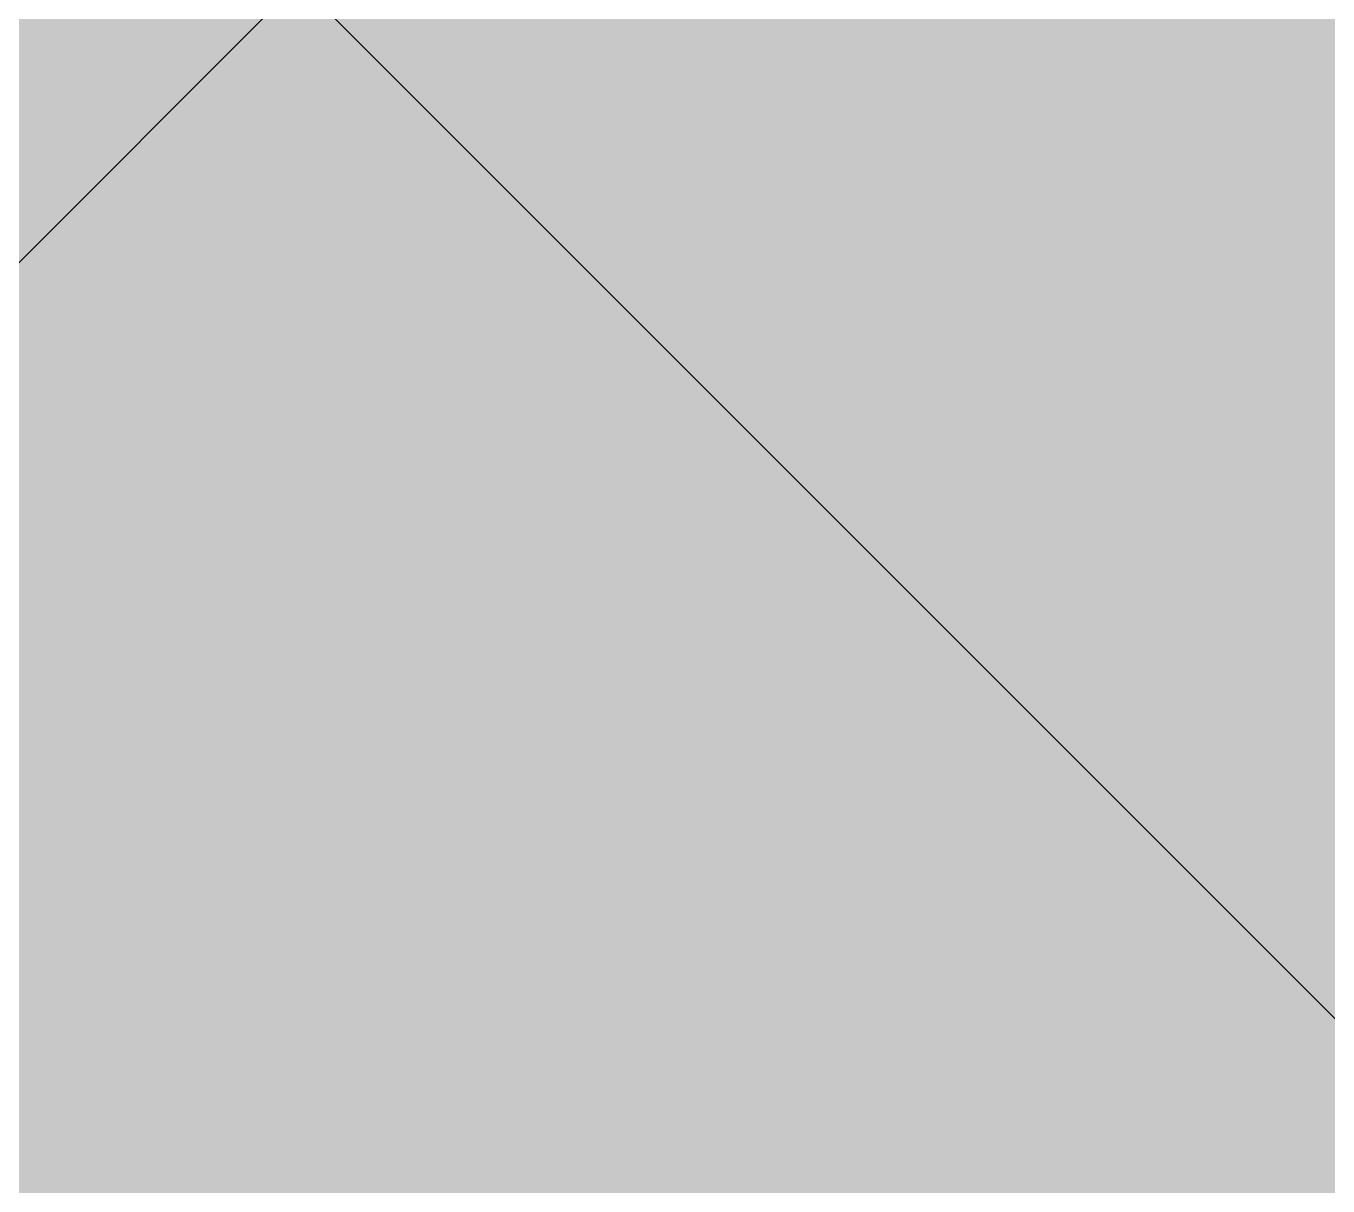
# Model space of a CAD drawing. Header units: metres. Extents: x 68582 to 69192, y 19191 to 19633.
# Drawn here: x 68890.413 to 68892.162, y 19412.981 to 19414.539 of the extents above; entities that cross this region are included whole.
import ezdxf

# ---------------------------------------------------------------- set-up
doc = ezdxf.new("R2010")
doc.units = ezdxf.units.M
doc.layers.get('0').update_dxf_attribs({"lineweight": 15})
doc.layers.add('Default', color=7, linetype='Continuous')
doc.layers.add('Kasvillisuus', color=7, linetype='Continuous', lineweight=5)

msp = doc.modelspace()

# ---------------------------------------------------------------- hatches: boundary and pattern name
at = {"true_color": 0xd1f0d1, "transparency": 33554687}
msp.add_hatch(color=254, dxfattribs=at).paths.add_polyline_path([(68588.1224, 19191.4432), (69192.2959, 19191.4432), (69192.2959, 19628.2315), (68588.1224, 19628.2315)], flags=0)
at = {"lineweight": 35, "true_color": 0x0988ff, "transparency": 33554687}
h = msp.add_hatch(dxfattribs=at)
h.set_pattern_fill('CMU HF', color=150, scale=50, style=0, pattern_type=2)
h.set_pattern_definition([(45, (0, 0), (-2.15526147, 2.15526147), []), (135, (0, 0), (2.15526147, 2.15526147), [])])
h.paths.add_polyline_path([(68885.9835, 19447.9181), (68886.1001, 19448.0022), (68886.2187, 19448.0842), (68886.3391, 19448.164), (68886.4613, 19448.2417), (68886.5851, 19448.3172), (68886.7102, 19448.3904), (68886.8367, 19448.4612), (68886.9644, 19448.5297), (68887.093, 19448.5957), (68887.2226, 19448.6593), (68887.3529, 19448.7203), (68887.4839, 19448.7787), (68887.6153, 19448.8344), (68887.7471, 19448.8875), (68887.879, 19448.9378), (68888.0111, 19448.9853), (68888.1328, 19449.0265), (68888.2544, 19449.0654), (68888.3759, 19449.1019), (68888.4975, 19449.136), (68888.6189, 19449.1678), (68888.7403, 19449.1972), (68888.8616, 19449.2244), (68888.9829, 19449.2492), (68889.1042, 19449.2718), (68889.2253, 19449.2922), (68889.3465, 19449.3103), (68889.4675, 19449.3262), (68889.5885, 19449.34), (68889.7095, 19449.3516), (68889.9513, 19449.3684), (68890.1928, 19449.3768), (68890.4342, 19449.3769), (68890.6754, 19449.3691), (68890.9163, 19449.3533), (68891.1571, 19449.3298), (68891.3977, 19449.2987), (68891.6381, 19449.2602), (68891.8784, 19449.2144), (68892.1184, 19449.1616), (68892.3583, 19449.1019), (68892.598, 19449.0355), (68892.8376, 19448.9624), (68893.077, 19448.8829), (68893.3162, 19448.7972), (68893.5553, 19448.7054), (68893.7943, 19448.6077), (68894.0331, 19448.5042), (68894.2717, 19448.3951), (68894.5102, 19448.2806), (68894.7486, 19448.1608), (68895.2249, 19447.9061), (68895.7008, 19447.6323), (68896.1762, 19447.3407), (68896.6512, 19447.0327), (68897.1257, 19446.7095), (68897.5999, 19446.3725), (68898.5473, 19445.6623), (68899.4934, 19444.9125), (68907.2111, 19438.4273), (68909.0521, 19436.8067), (68909.9177, 19435.9937), (68910.7383, 19435.175), (68911.1296, 19434.7626), (68911.5072, 19434.3477), (68911.8703, 19433.9299), (68912.2181, 19433.5088), (68912.5498, 19433.0841), (68912.8645, 19432.6555), (68913.1615, 19432.2225), (68913.3031, 19432.0042), (68913.4399, 19431.7847), (68913.5719, 19431.564), (68913.699, 19431.3419), (68913.8211, 19431.1185), (68913.938, 19430.8936), (68914.0496, 19430.6674), (68914.1559, 19430.4396), (68914.2568, 19430.2102), (68914.3521, 19429.9793), (68914.4418, 19429.7468), (68914.5258, 19429.5125), (68914.6039, 19429.2766), (68914.676, 19429.0388), (68914.7421, 19428.7993), (68914.8021, 19428.5579), (68914.8558, 19428.3145), (68914.9031, 19428.0692), (68914.9537, 19427.7569), (68914.9944, 19427.4415), (68915.0256, 19427.123), (68915.0474, 19426.8015), (68915.0604, 19426.4771), (68915.0648, 19426.1498), (68915.0611, 19425.8198), (68915.0494, 19425.4871), (68915.0302, 19425.1517), (68915.0039, 19424.8137), (68914.9707, 19424.4733), (68914.931, 19424.1304), (68914.8335, 19423.4375), (68914.7142, 19422.7357), (68914.5758, 19422.0255), (68914.421, 19421.3074), (68912.8358, 19414.9859), (68912.4177, 19413.1034), (68912.2366, 19412.1672), (68912.0791, 19411.2377), (68911.9493, 19410.3175), (68911.8509, 19409.4093), (68911.8148, 19408.9604), (68911.7879, 19408.5156), (68911.7709, 19408.075), (68911.7642, 19407.639), (68911.7682, 19407.208), (68911.7835, 19406.7822), (68911.8105, 19406.3619), (68911.8498, 19405.9476), (68911.9018, 19405.5396), (68911.9327, 19405.338), (68911.9669, 19405.138), (68912.0046, 19404.9398), (68912.0458, 19404.7434), (68912.0905, 19404.5487), (68912.1388, 19404.3559), (68912.1907, 19404.165), (68912.2464, 19403.976), (68912.3059, 19403.789), (68912.3692, 19403.6039), (68912.4364, 19403.4209), (68912.5076, 19403.24), (68912.5828, 19403.0612), (68912.6621, 19402.8846), (68912.7277, 19402.7465), (68912.7959, 19402.6097), (68912.8666, 19402.4741), (68912.9396, 19402.3398), (68913.0929, 19402.0745), (68913.2552, 19401.8134), (68913.4261, 19401.556), (68913.6052, 19401.3018), (68913.792, 19401.0505), (68913.9862, 19400.8014), (68914.1872, 19400.5543), (68914.3947, 19400.3086), (68914.8273, 19399.8197), (68917.7314, 19396.7652), (68918.2342, 19396.2021), (68918.7332, 19395.6138), (68919.2247, 19394.9968), (68919.4666, 19394.6764), (68919.7053, 19394.3475), (68919.975, 19393.9588), (68920.2394, 19393.5595), (68920.4979, 19393.1504), (68920.7501, 19392.7328), (68920.9954, 19392.3078), (68921.2331, 19391.8765), (68921.4629, 19391.4399), (68921.6841, 19390.9992), (68921.8962, 19390.5556), (68922.0987, 19390.11), (68922.291, 19389.6637), (68922.4726, 19389.2177), (68922.6429, 19388.7731), (68922.8013, 19388.3311), (68922.9474, 19387.8927), (68923.0806, 19387.4591), (68923.2004, 19387.0314), (68923.3061, 19386.6107), (68923.3974, 19386.1981), (68923.4735, 19385.7946), (68923.5058, 19385.5967), (68923.5341, 19385.4015), (68923.5583, 19385.2092), (68923.5784, 19385.0198), (68923.5944, 19384.8336), (68923.6061, 19384.6507), (68923.6135, 19384.4711), (68923.6165, 19384.2952), (68923.615, 19384.1229), (68923.6091, 19383.9544), (68923.5985, 19383.7899), (68923.5834, 19383.6295), (68923.5634, 19383.4733), (68923.5517, 19383.3969), (68923.5387, 19383.3216), (68923.5246, 19383.2474), (68923.5092, 19383.1743), (68923.4926, 19383.1024), (68923.4747, 19383.0317), (68923.4556, 19382.9622), (68923.4352, 19382.8939), (68923.4136, 19382.8269), (68923.3907, 19382.7611), (68923.3665, 19382.6965), (68923.341, 19382.6333), (68923.3143, 19382.5713), (68923.2862, 19382.5107), (68923.2568, 19382.4514), (68923.2261, 19382.3935), (68923.194, 19382.3369), (68923.1606, 19382.2817), (68923.1258, 19382.228), (68923.0897, 19382.1756), (68923.0523, 19382.1247), (68923.0134, 19382.0753), (68922.9913, 19382.0486), (68922.9688, 19382.0223), (68922.9459, 19381.9965), (68922.9226, 19381.9712), (68922.8988, 19381.9462), (68922.8747, 19381.9217), (68922.8251, 19381.8741), (68922.7739, 19381.8282), (68922.7211, 19381.7839), (68922.6667, 19381.7414), (68922.6107, 19381.7006), (68922.5531, 19381.6614), (68922.494, 19381.6239), (68922.4334, 19381.588), (68922.3712, 19381.5537), (68922.3075, 19381.521), (68922.2423, 19381.4898), (68922.1757, 19381.4602), (68922.1076, 19381.4321), (68922.0381, 19381.4056), (68921.9671, 19381.3805), (68921.8947, 19381.3569), (68921.821, 19381.3348), (68921.7458, 19381.3141), (68921.6693, 19381.2948), (68921.5915, 19381.277), (68921.5123, 19381.2605), (68921.4318, 19381.2454), (68921.3499, 19381.2316), (68921.2669, 19381.2192), (68921.1825, 19381.2081), (68921.01, 19381.1897), (68920.8327, 19381.1764), (68920.6505, 19381.1679), (68920.4638, 19381.1641), (68920.2725, 19381.165), (68920.0769, 19381.1703), (68919.877, 19381.1798), (68919.6729, 19381.1935), (68919.2529, 19381.2328), (68918.8179, 19381.2869), (68918.3688, 19381.3547), (68917.9068, 19381.4349), (68917.4327, 19381.5264), (68916.4525, 19381.7387), (68910.0971, 19383.3366), (68909.0338, 19383.5693), (68907.7338, 19383.8144), (68906.465, 19384.0138), (68905.2269, 19384.1755), (68898.4222, 19384.811), (68897.3881, 19384.9372), (68896.3815, 19385.091), (68895.8884, 19385.1807), (68895.4019, 19385.2803), (68894.9222, 19385.3909), (68894.449, 19385.5135), (68893.9825, 19385.6491), (68893.5224, 19385.7986), (68893.0687, 19385.9632), (68892.8443, 19386.0515), (68892.6215, 19386.1438), (68892.4003, 19386.2405), (68892.1807, 19386.3415), (68891.9626, 19386.4471), (68891.7461, 19386.5573), (68891.549, 19386.6625), (68891.3532, 19386.7716), (68890.9654, 19387.0014), (68890.5825, 19387.2461), (68890.2042, 19387.5052), (68889.8304, 19387.778), (68889.461, 19388.0641), (68889.0957, 19388.3628), (68888.7343, 19388.6737), (68888.3767, 19388.996), (68888.0226, 19389.3294), (68887.6719, 19389.6731), (68887.3244, 19390.0267), (68886.6382, 19390.7611), (68885.9624, 19391.5281), (68885.2957, 19392.3232), (68884.6365, 19393.1418), (68878.3432, 19401.4943), (68877.1976, 19403.0827), (68876.6531, 19403.8797), (68876.1325, 19404.6807), (68875.6396, 19405.4872), (68875.4047, 19405.8931), (68875.1782, 19406.3009), (68874.9606, 19406.711), (68874.7522, 19407.1234), (68874.5536, 19407.5384), (68874.3652, 19407.9561), (68874.1876, 19408.3768), (68874.0212, 19408.8007), (68873.8665, 19409.228), (68873.7239, 19409.6588), (68873.5939, 19410.0934), (68873.477, 19410.532), (68873.3737, 19410.9747), (68873.2845, 19411.4218), (68873.2372, 19411.6961), (68873.1952, 19411.972), (68873.1583, 19412.2495), (68873.1265, 19412.5284), (68873.0775, 19413.0902), (68873.0473, 19413.6569), (68873.035, 19414.2277), (68873.0396, 19414.8021), (68873.0603, 19415.3794), (68873.0961, 19415.9589), (68873.1461, 19416.54), (68873.2095, 19417.1221), (68873.2852, 19417.7046), (68873.3725, 19418.2867), (68873.5778, 19419.4474), (68873.8181, 19420.5992), (68874.122, 19421.8774), (68874.4583, 19423.1388), (68874.8247, 19424.3846), (68875.2185, 19425.6159), (68875.6374, 19426.8337), (68876.0789, 19428.0391), (68877.0195, 19430.417), (68882.4434, 19442.8543), (68882.6624, 19443.3434), (68882.8891, 19443.8265), (68883.1253, 19444.3017), (68883.373, 19444.7672), (68883.5016, 19444.9957), (68883.6338, 19445.2211), (68883.7698, 19445.4432), (68883.9097, 19445.6616), (68884.0539, 19445.8762), (68884.2025, 19446.0868), (68884.3558, 19446.293), (68884.514, 19446.4948), (68884.6773, 19446.6918), (68884.846, 19446.8838), (68885.0203, 19447.0706), (68885.2004, 19447.2519), (68885.3865, 19447.4276), (68885.5789, 19447.5973), (68885.6776, 19447.6799), (68885.7778, 19447.7609), (68885.8798, 19447.8403)], flags=0)
at = {"layer": 'Default', "transparency": 33554687, "extrusion": (0, 0, -1)}
for points in [[(-68891.9762, 19414.0445), (-68891.3425, 19414.0467), (-68891.3407, 19414.0467), (-68891.3388, 19414.0468), (-68891.337, 19414.0469), (-68891.3352, 19414.047), (-68891.3334, 19414.0472), (-68891.3316, 19414.0474), (-68891.3298, 19414.0476), (-68891.328, 19414.0479), (-68891.3263, 19414.0482), (-68891.3245, 19414.0486), (-68891.3228, 19414.049), (-68891.321, 19414.0494), (-68891.3193, 19414.0498), (-68891.3176, 19414.0503), (-68891.3159, 19414.0509), (-68891.3142, 19414.0514), (-68891.3125, 19414.052), (-68891.3108, 19414.0526), (-68891.3091, 19414.0533), (-68891.3075, 19414.054), (-68891.3058, 19414.0547), (-68891.3042, 19414.0554), (-68891.3026, 19414.0562), (-68891.301, 19414.057), (-68891.2978, 19414.0587), (-68891.2947, 19414.0605), (-68891.2916, 19414.0624), (-68891.2885, 19414.0645), (-68891.2855, 19414.0666), (-68891.2826, 19414.0689), (-68891.2797, 19414.0712), (-68891.2768, 19414.0736), (-68891.2741, 19414.0762), (-68891.2713, 19414.0788), (-68891.2686, 19414.0815), (-68891.266, 19414.0842), (-68891.2634, 19414.0871), (-68891.2609, 19414.09), (-68891.2584, 19414.0931), (-68891.256, 19414.0961), (-68891.2537, 19414.0993), (-68891.2514, 19414.1025), (-68891.2492, 19414.1057), (-68891.247, 19414.1091), (-68891.2449, 19414.1124), (-68891.2429, 19414.1159), (-68891.2409, 19414.1193), (-68891.239, 19414.1229), (-68891.2371, 19414.1264), (-68891.2353, 19414.13), (-68891.2336, 19414.1336), (-68891.232, 19414.1373), (-68891.2304, 19414.141), (-68891.2289, 19414.1447), (-68891.2274, 19414.1484), (-68891.2261, 19414.1522), (-68891.2248, 19414.1559), (-68891.2235, 19414.1597), (-68891.2224, 19414.1635), (-68891.2213, 19414.1673), (-68891.2203, 19414.171), (-68891.2194, 19414.1748), (-68891.2185, 19414.1786), (-68891.2177, 19414.1824), (-68891.217, 19414.1862), (-68891.2164, 19414.1899), (-68891.2159, 19414.1936), (-68891.2154, 19414.1973), (-68891.215, 19414.201), (-68891.2147, 19414.2047), (-68891.2145, 19414.2083), (-68891.2144, 19414.2119), (-68891.2144, 19414.2155), (-68891.2144, 19414.219), (-68891.2145, 19414.2224), (-68891.2147, 19414.2259), (-68891.2151, 19414.2295), (-68891.2154, 19414.233), (-68891.2159, 19414.2366), (-68891.2165, 19414.2402), (-68891.2172, 19414.2438), (-68891.2179, 19414.2473), (-68891.2187, 19414.2509), (-68891.2196, 19414.2544), (-68891.2206, 19414.2579), (-68891.2217, 19414.2614), (-68891.2228, 19414.2649), (-68891.2241, 19414.2684), (-68891.2254, 19414.2718), (-68891.2267, 19414.2753), (-68891.2282, 19414.2787), (-68891.2297, 19414.282), (-68891.2313, 19414.2854), (-68891.233, 19414.2887), (-68891.2347, 19414.292), (-68891.2366, 19414.2953), (-68891.2384, 19414.2985), (-68891.2404, 19414.3017), (-68891.2424, 19414.3048), (-68891.2445, 19414.3079), (-68891.2466, 19414.311), (-68891.2488, 19414.314), (-68891.2511, 19414.317), (-68891.2534, 19414.3199), (-68891.2558, 19414.3228), (-68891.2583, 19414.3256), (-68891.2608, 19414.3284), (-68891.2634, 19414.3311), (-68891.266, 19414.3338), (-68891.2686, 19414.3364), (-68891.2714, 19414.3389), (-68891.2742, 19414.3414), (-68891.277, 19414.3438), (-68891.2799, 19414.3462), (-68891.2828, 19414.3485), (-68891.2858, 19414.3507), (-68891.2888, 19414.3529), (-68891.2919, 19414.355), (-68891.295, 19414.357), (-68891.2981, 19414.3589), (-68891.3013, 19414.3608), (-68891.3046, 19414.3626), (-68891.3079, 19414.3643), (-68891.3112, 19414.3659), (-68891.3145, 19414.3675), (-68891.3179, 19414.3689), (-68891.3214, 19414.3703), (-68891.3248, 19414.3716), (-68891.3283, 19414.3727), (-68891.3319, 19414.3738), (-68891.3354, 19414.3749), (-68891.339, 19414.3758), (-68891.3427, 19414.3766), (-68891.3463, 19414.3773), (-68891.35, 19414.3779), (-68891.3537, 19414.3784), (-68891.3574, 19414.3788), (-68891.3612, 19414.3791), (-68891.365, 19414.3793), (-68891.3688, 19414.3794), (-68891.9798, 19414.3811), (-68891.9836, 19414.381), (-68891.9874, 19414.3808), (-68891.9912, 19414.3806), (-68891.995, 19414.3802), (-68891.9987, 19414.3797), (-68892.0024, 19414.3791), (-68892.0061, 19414.3784), (-68892.0097, 19414.3776), (-68892.0133, 19414.3767), (-68892.0169, 19414.3757), (-68892.0204, 19414.3747), (-68892.0239, 19414.3735), (-68892.0274, 19414.3722), (-68892.0308, 19414.3709), (-68892.0342, 19414.3694), (-68892.0375, 19414.3679), (-68892.0408, 19414.3663), (-68892.0441, 19414.3646), (-68892.0473, 19414.3628), (-68892.0505, 19414.3609), (-68892.0536, 19414.359), (-68892.0567, 19414.357), (-68892.0597, 19414.3549), (-68892.0627, 19414.3527), (-68892.0656, 19414.3505), (-68892.0685, 19414.3482), (-68892.0713, 19414.3458), (-68892.0741, 19414.3434), (-68892.0769, 19414.3409), (-68892.0795, 19414.3383), (-68892.0822, 19414.3357), (-68892.0847, 19414.333), (-68892.0872, 19414.3303), (-68892.0897, 19414.3275), (-68892.0921, 19414.3247), (-68892.0944, 19414.3218), (-68892.0967, 19414.3188), (-68892.0989, 19414.3158), (-68892.1011, 19414.3128), (-68892.1031, 19414.3097), (-68892.1052, 19414.3066), (-68892.1071, 19414.3034), (-68892.109, 19414.3002), (-68892.1108, 19414.2969), (-68892.1126, 19414.2936), (-68892.1143, 19414.2903), (-68892.1159, 19414.2869), (-68892.1174, 19414.2836), (-68892.1189, 19414.2801), (-68892.1203, 19414.2767), (-68892.1216, 19414.2732), (-68892.1229, 19414.2697), (-68892.1241, 19414.2662), (-68892.1252, 19414.2627), (-68892.1262, 19414.2591), (-68892.1271, 19414.2555), (-68892.128, 19414.2519), (-68892.1288, 19414.2483), (-68892.1295, 19414.2447), (-68892.1301, 19414.241), (-68892.1307, 19414.2374), (-68892.1311, 19414.2337), (-68892.1315, 19414.2301), (-68892.1317, 19414.2264), (-68892.132, 19414.222), (-68892.1321, 19414.2176), (-68892.1321, 19414.2132), (-68892.1321, 19414.2088), (-68892.1319, 19414.2045), (-68892.1316, 19414.2001), (-68892.1312, 19414.1958), (-68892.1308, 19414.1915), (-68892.1302, 19414.1873), (-68892.1295, 19414.183), (-68892.1288, 19414.1788), (-68892.1279, 19414.1746), (-68892.127, 19414.1705), (-68892.1259, 19414.1663), (-68892.1248, 19414.1622), (-68892.1236, 19414.1582), (-68892.1223, 19414.1542), (-68892.1209, 19414.1502), (-68892.1194, 19414.1463), (-68892.1178, 19414.1424), (-68892.1161, 19414.1386), (-68892.1144, 19414.1348), (-68892.1125, 19414.1311), (-68892.1106, 19414.1274), (-68892.1086, 19414.1238), (-68892.1066, 19414.1202), (-68892.1044, 19414.1167), (-68892.1022, 19414.1132), (-68892.0998, 19414.1098), (-68892.0974, 19414.1065), (-68892.095, 19414.1033), (-68892.0924, 19414.1001), (-68892.0898, 19414.0969), (-68892.0871, 19414.0939), (-68892.0843, 19414.0909), (-68892.0815, 19414.088), (-68892.0786, 19414.0852), (-68892.0756, 19414.0824), (-68892.0725, 19414.0797), (-68892.0694, 19414.0772), (-68892.0662, 19414.0747), (-68892.063, 19414.0722), (-68892.0596, 19414.0699), (-68892.0563, 19414.0677), (-68892.0528, 19414.0655), (-68892.0493, 19414.0635), (-68892.0457, 19414.0615), (-68892.0421, 19414.0596), (-68892.0384, 19414.0579), (-68892.0346, 19414.0562), (-68892.0308, 19414.0546), (-68892.0269, 19414.0532), (-68892.023, 19414.0518), (-68892.019, 19414.0506), (-68892.0149, 19414.0494), (-68892.0108, 19414.0484), (-68892.0067, 19414.0475), (-68892.0025, 19414.0467), (-68891.9982, 19414.046), (-68891.9939, 19414.0455), (-68891.9896, 19414.045), (-68891.9852, 19414.0447), (-68891.9807, 19414.0445)], [(-68891.5213, 19413.0402), (-68890.9143, 19413.0402), (-68890.9104, 19413.0403), (-68890.9066, 19413.0405), (-68890.9028, 19413.0407), (-68890.899, 19413.0411), (-68890.8952, 19413.0416), (-68890.8914, 19413.0422), (-68890.8877, 19413.0428), (-68890.884, 19413.0436), (-68890.8804, 19413.0445), (-68890.8767, 19413.0455), (-68890.8731, 19413.0465), (-68890.8696, 19413.0477), (-68890.866, 19413.0489), (-68890.8625, 19413.0503), (-68890.8591, 19413.0517), (-68890.8557, 19413.0532), (-68890.8523, 19413.0548), (-68890.849, 19413.0565), (-68890.8457, 19413.0582), (-68890.8424, 19413.06), (-68890.8392, 19413.062), (-68890.8361, 19413.0639), (-68890.833, 19413.066), (-68890.8299, 19413.0681), (-68890.8269, 19413.0703), (-68890.8239, 19413.0726), (-68890.821, 19413.0749), (-68890.8182, 19413.0773), (-68890.8154, 19413.0797), (-68890.8126, 19413.0823), (-68890.8099, 19413.0848), (-68890.8073, 19413.0875), (-68890.8047, 19413.0902), (-68890.8022, 19413.0929), (-68890.7998, 19413.0957), (-68890.7974, 19413.0986), (-68890.7951, 19413.1015), (-68890.7928, 19413.1044), (-68890.7907, 19413.1074), (-68890.7885, 19413.1104), (-68890.7865, 19413.1135), (-68890.7845, 19413.1166), (-68890.7826, 19413.1198), (-68890.7808, 19413.123), (-68890.779, 19413.1262), (-68890.7773, 19413.1295), (-68890.7757, 19413.1328), (-68890.7742, 19413.1361), (-68890.7727, 19413.1394), (-68890.7714, 19413.1428), (-68890.7701, 19413.1462), (-68890.7689, 19413.1497), (-68890.7678, 19413.1531), (-68890.7667, 19413.1566), (-68890.7658, 19413.1601), (-68890.7649, 19413.1636), (-68890.7641, 19413.1671), (-68890.7635, 19413.1707), (-68890.7629, 19413.1742), (-68890.7624, 19413.1778), (-68890.762, 19413.1813), (-68890.7616, 19413.1849), (-68890.7614, 19413.1885), (-68890.7613, 19413.1921), (-68890.7613, 19413.1964), (-68890.7613, 19413.2008), (-68890.7614, 19413.2051), (-68890.7617, 19413.2095), (-68890.762, 19413.2138), (-68890.7624, 19413.2181), (-68890.7629, 19413.2224), (-68890.7635, 19413.2266), (-68890.7642, 19413.2309), (-68890.7649, 19413.2351), (-68890.7658, 19413.2393), (-68890.7667, 19413.2434), (-68890.7677, 19413.2476), (-68890.7688, 19413.2517), (-68890.77, 19413.2557), (-68890.7713, 19413.2598), (-68890.7727, 19413.2637), (-68890.7741, 19413.2677), (-68890.7756, 19413.2716), (-68890.7772, 19413.2755), (-68890.7789, 19413.2793), (-68890.7806, 19413.2831), (-68890.7825, 19413.2868), (-68890.7844, 19413.2905), (-68890.7864, 19413.2941), (-68890.7884, 19413.2977), (-68890.7906, 19413.3012), (-68890.7928, 19413.3046), (-68890.795, 19413.308), (-68890.7974, 19413.3113), (-68890.7998, 19413.3146), (-68890.8023, 19413.3178), (-68890.8049, 19413.3209), (-68890.8075, 19413.324), (-68890.8102, 19413.327), (-68890.813, 19413.3299), (-68890.8159, 19413.3327), (-68890.8188, 19413.3355), (-68890.8217, 19413.3382), (-68890.8248, 19413.3408), (-68890.8279, 19413.3433), (-68890.831, 19413.3458), (-68890.8343, 19413.3481), (-68890.8376, 19413.3504), (-68890.8409, 19413.3525), (-68890.8443, 19413.3546), (-68890.8478, 19413.3566), (-68890.8513, 19413.3585), (-68890.8549, 19413.3603), (-68890.8586, 19413.362), (-68890.8623, 19413.3635), (-68890.866, 19413.365), (-68890.8699, 19413.3664), (-68890.8737, 19413.3677), (-68890.8777, 19413.3688), (-68890.8816, 19413.3699), (-68890.8857, 19413.3708), (-68890.8898, 19413.3716), (-68890.8939, 19413.3723), (-68890.8981, 19413.3729), (-68890.9023, 19413.3734), (-68890.9066, 19413.3737), (-68890.9109, 19413.374), (-68890.9153, 19413.374), (-68891.5228, 19413.3752), (-68891.5267, 19413.3751), (-68891.5305, 19413.3749), (-68891.5344, 19413.3747), (-68891.5382, 19413.3743), (-68891.542, 19413.3738), (-68891.5457, 19413.3732), (-68891.5494, 19413.3725), (-68891.5531, 19413.3717), (-68891.5568, 19413.3708), (-68891.5604, 19413.3698), (-68891.5639, 19413.3687), (-68891.5675, 19413.3676), (-68891.571, 19413.3663), (-68891.5745, 19413.3649), (-68891.5779, 19413.3635), (-68891.5813, 19413.3619), (-68891.5846, 19413.3603), (-68891.5879, 19413.3586), (-68891.5912, 19413.3568), (-68891.5944, 19413.355), (-68891.5975, 19413.353), (-68891.6007, 19413.351), (-68891.6037, 19413.3489), (-68891.6068, 19413.3468), (-68891.6097, 19413.3446), (-68891.6127, 19413.3423), (-68891.6155, 19413.3399), (-68891.6183, 19413.3375), (-68891.6211, 19413.335), (-68891.6238, 19413.3324), (-68891.6265, 19413.3298), (-68891.6291, 19413.3272), (-68891.6316, 19413.3244), (-68891.6341, 19413.3217), (-68891.6365, 19413.3188), (-68891.6389, 19413.3159), (-68891.6412, 19413.313), (-68891.6434, 19413.31), (-68891.6456, 19413.307), (-68891.6477, 19413.304), (-68891.6497, 19413.3009), (-68891.6517, 19413.2977), (-68891.6536, 19413.2945), (-68891.6554, 19413.2913), (-68891.6572, 19413.2881), (-68891.6589, 19413.2848), (-68891.6605, 19413.2815), (-68891.6621, 19413.2781), (-68891.6636, 19413.2748), (-68891.665, 19413.2714), (-68891.6663, 19413.268), (-68891.6676, 19413.2645), (-68891.6687, 19413.2611), (-68891.6698, 19413.2576), (-68891.6709, 19413.2541), (-68891.6718, 19413.2506), (-68891.6727, 19413.2471), (-68891.6734, 19413.2435), (-68891.6741, 19413.24), (-68891.6747, 19413.2364), (-68891.6752, 19413.2329), (-68891.6757, 19413.2293), (-68891.676, 19413.2258), (-68891.6763, 19413.2222), (-68891.6765, 19413.2177), (-68891.6766, 19413.2131), (-68891.6767, 19413.2086), (-68891.6766, 19413.2042), (-68891.6764, 19413.1997), (-68891.6762, 19413.1953), (-68891.6758, 19413.1909), (-68891.6754, 19413.1865), (-68891.6748, 19413.1822), (-68891.6742, 19413.1779), (-68891.6734, 19413.1736), (-68891.6726, 19413.1694), (-68891.6717, 19413.1652), (-68891.6707, 19413.1611), (-68891.6696, 19413.1569), (-68891.6684, 19413.1529), (-68891.6671, 19413.1489), (-68891.6657, 19413.1449), (-68891.6643, 19413.141), (-68891.6627, 19413.1371), (-68891.6611, 19413.1333), (-68891.6594, 19413.1295), (-68891.6576, 19413.1258), (-68891.6557, 19413.1221), (-68891.6538, 19413.1185), (-68891.6517, 19413.1149), (-68891.6496, 19413.1115), (-68891.6474, 19413.108), (-68891.6451, 19413.1047), (-68891.6427, 19413.1014), (-68891.6403, 19413.0982), (-68891.6378, 19413.095), (-68891.6352, 19413.0919), (-68891.6325, 19413.0889), (-68891.6298, 19413.086), (-68891.6269, 19413.0831), (-68891.6241, 19413.0803), (-68891.6211, 19413.0776), (-68891.6181, 19413.075), (-68891.615, 19413.0725), (-68891.6118, 19413.07), (-68891.6085, 19413.0676), (-68891.6052, 19413.0653), (-68891.6018, 19413.0631), (-68891.5984, 19413.061), (-68891.5949, 19413.059), (-68891.5913, 19413.0571), (-68891.5877, 19413.0552), (-68891.584, 19413.0535), (-68891.5802, 19413.0519), (-68891.5764, 19413.0503), (-68891.5725, 19413.0489), (-68891.5685, 19413.0476), (-68891.5645, 19413.0464), (-68891.5604, 19413.0452), (-68891.5563, 19413.0442), (-68891.5521, 19413.0433), (-68891.5479, 19413.0425), (-68891.5436, 19413.0419), (-68891.5392, 19413.0413), (-68891.5348, 19413.0409), (-68891.5303, 19413.0405), (-68891.5258, 19413.0403)]]:
    msp.add_hatch(color=7, dxfattribs=at).paths.add_polyline_path(points, flags=0)
at = {"layer": 'Kasvillisuus', "true_color": 0xffffff, "transparency": 33554687}
msp.add_hatch(color=7, dxfattribs=at).paths.add_polyline_path([(68897.1563, 19412.408), (68897.154, 19412.3952), (68897.1514, 19412.3824), (68897.1486, 19412.3697), (68897.1455, 19412.3571), (68897.1422, 19412.3445), (68897.1387, 19412.3319), (68897.1349, 19412.3195), (68897.131, 19412.3071), (68897.1268, 19412.2948), (68897.1223, 19412.2825), (68897.1129, 19412.2582), (68897.1025, 19412.2343), (68897.0915, 19412.2107), (68897.0794, 19412.1872), (68897.0666, 19412.164), (68897.053, 19412.1413), (68897.0386, 19412.1191), (68897.0235, 19412.0974), (68897.0077, 19412.0762), (68896.9995, 19412.0658), (68896.9911, 19412.0555), (68896.9825, 19412.0455), (68896.9738, 19412.0355), (68896.9646, 19412.0254), (68896.9552, 19412.0155), (68896.9456, 19412.0058), (68896.9359, 19411.9963), (68896.9259, 19411.9869), (68896.9158, 19411.9778), (68896.9055, 19411.9689), (68896.895, 19411.9602), (68896.8839, 19411.9515), (68896.8727, 19411.943), (68896.8612, 19411.9347), (68896.8496, 19411.9268), (68896.8378, 19411.9191), (68896.8258, 19411.9117), (68896.8136, 19411.9046), (68896.8012, 19411.8979), (68896.788, 19411.8911), (68896.7747, 19411.8846), (68896.7611, 19411.8786), (68896.7474, 19411.8729), (68896.7336, 19411.8676), (68896.7196, 19411.8627), (68896.7055, 19411.8583), (68896.6912, 19411.8542), (68896.6761, 19411.8504), (68896.6608, 19411.8471), (68896.6455, 19411.8442), (68896.63, 19411.8419), (68896.6145, 19411.8401), (68896.599, 19411.8388), (68896.5834, 19411.838), (68896.5678, 19411.8377), (68890.4149, 19411.8377), (68890.3995, 19411.838), (68890.3841, 19411.8387), (68890.3687, 19411.84), (68890.3534, 19411.8418), (68890.3382, 19411.8441), (68890.323, 19411.8469), (68890.3079, 19411.8502), (68890.293, 19411.854), (68890.2788, 19411.858), (68890.2648, 19411.8624), (68890.251, 19411.8672), (68890.2372, 19411.8724), (68890.2237, 19411.878), (68890.2103, 19411.884), (68890.197, 19411.8903), (68890.1839, 19411.897), (68890.1716, 19411.9037), (68890.1595, 19411.9107), (68890.1475, 19411.918), (68890.1357, 19411.9255), (68890.124, 19411.9334), (68890.1126, 19411.9415), (68890.1013, 19411.9499), (68890.0903, 19411.9585), (68890.0797, 19411.9671), (68890.0693, 19411.976), (68890.059, 19411.9851), (68890.049, 19411.9943), (68890.0391, 19412.0038), (68890.0294, 19412.0135), (68890.02, 19412.0233), (68890.0107, 19412.0333), (68890.0017, 19412.0434), (68889.9929, 19412.0535), (68889.9844, 19412.0638), (68889.976, 19412.0743), (68889.9678, 19412.0849), (68889.9597, 19412.0957), (68889.9443, 19412.1176), (68889.9296, 19412.14), (68889.9156, 19412.163), (68889.9025, 19412.1864), (68889.8902, 19412.2103), (68889.8787, 19412.2345), (68889.868, 19412.2591), (68889.863, 19412.2715), (68889.8582, 19412.284), (68889.8537, 19412.2966), (68889.8494, 19412.3093), (68889.8453, 19412.3221), (68889.8415, 19412.3349), (68889.8379, 19412.3478), (68889.8345, 19412.3608), (68889.8314, 19412.3738), (68889.8286, 19412.3869), (68889.826, 19412.4), (68889.8237, 19412.4132), (68889.2556, 19415.8532), (68889.0925, 19415.8557), (68889.0834, 19415.856), (68889.0743, 19415.8565), (68889.0652, 19415.8573), (68889.0561, 19415.8583), (68889.0471, 19415.8596), (68889.0381, 19415.8612), (68889.0291, 19415.863), (68889.0202, 19415.865), (68889.0114, 19415.8673), (68889.0026, 19415.8698), (68888.9939, 19415.8726), (68888.9853, 19415.8756), (68888.9767, 19415.8788), (68888.9683, 19415.8822), (68888.9599, 19415.8859), (68888.9517, 19415.8898), (68888.9441, 19415.8936), (68888.9367, 19415.8975), (68888.9294, 19415.9017), (68888.9222, 19415.906), (68888.9151, 19415.9105), (68888.908, 19415.9151), (68888.9011, 19415.92), (68888.8943, 19415.9249), (68888.8877, 19415.9301), (68888.8811, 19415.9354), (68888.8747, 19415.9408), (68888.8684, 19415.9464), (68888.8622, 19415.9521), (68888.8562, 19415.958), (68888.8503, 19415.964), (68888.8445, 19415.9701), (68888.8389, 19415.9764), (68888.8334, 19415.9827), (68888.8281, 19415.9892), (68888.8229, 19415.9958), (68888.8179, 19416.0025), (68888.8131, 19416.0093), (68888.8083, 19416.0162), (68888.8038, 19416.0233), (68888.7994, 19416.0304), (68888.7951, 19416.0376), (68888.7911, 19416.0449), (68888.7871, 19416.0523), (68888.7834, 19416.0598), (68888.7798, 19416.0674), (68888.7764, 19416.0751), (68888.7732, 19416.0828), (68888.7699, 19416.0911), (68888.7669, 19416.0994), (68888.764, 19416.1078), (68888.7614, 19416.1163), (68888.759, 19416.1249), (68888.7567, 19416.1335), (68888.7547, 19416.1421), (68888.7529, 19416.1508), (68888.7513, 19416.1596), (68888.7499, 19416.1683), (68888.7487, 19416.1771), (68888.7477, 19416.186), (68888.747, 19416.1948), (68888.7464, 19416.2037), (68888.7461, 19416.2126), (68888.746, 19416.2215), (68888.746, 19417.2274), (68888.7461, 19417.2362), (68888.7464, 19417.245), (68888.747, 19417.2538), (68888.7477, 19417.2626), (68888.7487, 19417.2714), (68888.7499, 19417.2802), (68888.7513, 19417.2889), (68888.7529, 19417.2976), (68888.7547, 19417.3062), (68888.7567, 19417.3148), (68888.759, 19417.3234), (68888.7614, 19417.3319), (68888.764, 19417.3403), (68888.7669, 19417.3487), (68888.7699, 19417.357), (68888.7731, 19417.3652), (68888.7763, 19417.3729), (68888.7797, 19417.3805), (68888.7833, 19417.3881), (68888.787, 19417.3955), (68888.7909, 19417.4029), (68888.795, 19417.4102), (68888.7992, 19417.4174), (68888.8036, 19417.4245), (68888.8081, 19417.4315), (68888.8128, 19417.4384), (68888.8176, 19417.4452), (68888.8226, 19417.4519), (68888.8277, 19417.4585), (68888.833, 19417.4649), (68888.8384, 19417.4713), (68888.844, 19417.4775), (68888.8498, 19417.4837), (68888.8557, 19417.4898), (68888.8618, 19417.4957), (68888.868, 19417.5015), (68888.8744, 19417.5072), (68888.8808, 19417.5127), (68888.8874, 19417.518), (68888.8942, 19417.5232), (68888.901, 19417.5283), (68888.908, 19417.5332), (68888.915, 19417.5379), (68888.9222, 19417.5424), (68888.9295, 19417.5468), (68888.9369, 19417.551), (68888.9444, 19417.555), (68888.952, 19417.5588), (68888.9604, 19417.5627), (68888.969, 19417.5665), (68888.9777, 19417.57), (68888.9864, 19417.5733), (68888.9953, 19417.5763), (68889.0042, 19417.5791), (68889.0132, 19417.5816), (68889.0222, 19417.5839), (68889.0314, 19417.5859), (68889.0405, 19417.5876), (68889.0498, 19417.5891), (68889.059, 19417.5904), (68889.0683, 19417.5913), (68889.0776, 19417.592), (68889.0869, 19417.5925), (68889.0963, 19417.5926), (68889.5033, 19417.5933), (68889.507, 19419.2602), (68889.5076, 19419.3054), (68889.5092, 19419.3502), (68889.5119, 19419.3947), (68889.5156, 19419.4388), (68889.5203, 19419.4825), (68889.526, 19419.5258), (68889.5327, 19419.5686), (68889.5404, 19419.6111), (68889.549, 19419.6531), (68889.5586, 19419.6946), (68889.5691, 19419.7357), (68889.5805, 19419.7763), (68889.5929, 19419.8164), (68889.6061, 19419.856), (68889.6202, 19419.8951), (68889.6352, 19419.9336), (68889.651, 19419.9717), (68889.6677, 19420.0091), (68889.6852, 19420.046), (68889.7036, 19420.0824), (68889.7227, 19420.1181), (68889.7427, 19420.1533), (68889.7634, 19420.1878), (68889.7849, 19420.2218), (68889.8071, 19420.2551), (68889.8301, 19420.2877), (68889.8539, 19420.3197), (68889.8783, 19420.3511), (68889.9035, 19420.3817), (68889.9293, 19420.4117), (68889.9559, 19420.441), (68889.9831, 19420.4695), (68890.0109, 19420.4973), (68890.0394, 19420.5244), (68890.0685, 19420.5508), (68890.0983, 19420.5764), (68890.1286, 19420.6012), (68890.1595, 19420.6252), (68890.191, 19420.6485), (68890.2231, 19420.671), (68890.2556, 19420.6927), (68890.2887, 19420.7136), (68890.3223, 19420.7336), (68890.3565, 19420.7528), (68890.391, 19420.7712), (68890.4261, 19420.7887), (68890.4616, 19420.8054), (68890.4975, 19420.8212), (68890.5339, 19420.8361), (68890.5707, 19420.8501), (68890.6078, 19420.8633), (68890.6454, 19420.8755), (68890.6833, 19420.8868), (68890.7215, 19420.8971), (68890.7601, 19420.9066), (68890.799, 19420.915), (68890.8382, 19420.9225), (68890.8777, 19420.9291), (68890.9174, 19420.9346), (68890.9575, 19420.9392), (68890.9977, 19420.9428), (68891.0382, 19420.9454), (68891.079, 19420.9469), (68891.1199, 19420.9474), (68895.8882, 19420.9446), (68895.9282, 19420.9441), (68895.968, 19420.9426), (68896.0076, 19420.94), (68896.0469, 19420.9364), (68896.0861, 19420.9319), (68896.125, 19420.9263), (68896.1636, 19420.9198), (68896.202, 19420.9123), (68896.2401, 19420.9038), (68896.2778, 19420.8944), (68896.3153, 19420.8841), (68896.3524, 19420.8729), (68896.3891, 19420.8607), (68896.4255, 19420.8477), (68896.4616, 19420.8337), (68896.4972, 19420.8189), (68896.5324, 19420.8032), (68896.5672, 19420.7867), (68896.6016, 19420.7693), (68896.6355, 19420.7511), (68896.669, 19420.7321), (68896.702, 19420.7122), (68896.7345, 19420.6916), (68896.7665, 19420.6701), (68896.7979, 19420.6479), (68896.8288, 19420.6249), (68896.8592, 19420.6012), (68896.889, 19420.5767), (68896.9182, 19420.5515), (68896.9469, 19420.5255), (68896.9749, 19420.4989), (68897.0023, 19420.4715), (68897.0291, 19420.4434), (68897.0552, 19420.4147), (68897.0807, 19420.3852), (68897.1055, 19420.3551), (68897.1296, 19420.3244), (68897.153, 19420.293), (68897.1757, 19420.261), (68897.1977, 19420.2283), (68897.2189, 19420.1951), (68897.2394, 19420.1612), (68897.2591, 19420.1268), (68897.2781, 19420.0918), (68897.2962, 19420.0562), (68897.3136, 19420.0201), (68897.3301, 19419.9835), (68897.3458, 19419.9463), (68897.3607, 19419.9087), (68897.3747, 19419.8705), (68897.3879, 19419.8318), (68897.4001, 19419.7927), (68897.4115, 19419.7531), (68897.4219, 19419.7131), (68897.4315, 19419.6726), (68897.4401, 19419.6317), (68897.4477, 19419.5904), (68897.4544, 19419.5487), (68897.4602, 19419.5065), (68897.4649, 19419.464), (68897.4686, 19419.4212), (68897.4714, 19419.378), (68897.4731, 19419.3344), (68897.4737, 19419.2905), (68897.4787, 19417.5931), (68897.8869, 19417.5931), (68897.894, 19417.593), (68897.901, 19417.5928), (68897.908, 19417.5923), (68897.915, 19417.5918), (68897.922, 19417.591), (68897.929, 19417.5902), (68897.936, 19417.5892), (68897.9429, 19417.588), (68897.9498, 19417.5867), (68897.9567, 19417.5853), (68897.9636, 19417.5837), (68897.9704, 19417.5819), (68897.9772, 19417.5801), (68897.9839, 19417.578), (68897.9906, 19417.5759), (68897.9973, 19417.5736), (68898.0035, 19417.5713), (68898.0096, 19417.5689), (68898.0156, 19417.5664), (68898.0217, 19417.5638), (68898.0276, 19417.5611), (68898.0335, 19417.5582), (68898.0394, 19417.5553), (68898.0452, 19417.5522), (68898.0509, 19417.549), (68898.0566, 19417.5457), (68898.0623, 19417.5423), (68898.0678, 19417.5388), (68898.0733, 19417.5352), (68898.0787, 19417.5315), (68898.0841, 19417.5277), (68898.0894, 19417.5238), (68898.096, 19417.5187), (68898.1026, 19417.5134), (68898.109, 19417.5079), (68898.1153, 19417.5023), (68898.1215, 19417.4966), (68898.1275, 19417.4907), (68898.1334, 19417.4847), (68898.1392, 19417.4785), (68898.1448, 19417.4722), (68898.1502, 19417.4658), (68898.1556, 19417.4593), (68898.1608, 19417.4527), (68898.1658, 19417.4459), (68898.1707, 19417.439), (68898.1754, 19417.432), (68898.1799, 19417.4249), (68898.1865, 19417.414), (68898.1928, 19417.4028), (68898.1986, 19417.3915), (68898.2041, 19417.3799), (68898.2091, 19417.3682), (68898.2138, 19417.3563), (68898.218, 19417.3442), (68898.2199, 19417.3381), (68898.2218, 19417.332), (68898.2236, 19417.3256), (68898.2253, 19417.3192), (68898.2268, 19417.3128), (68898.2283, 19417.3063), (68898.2296, 19417.2998), (68898.2309, 19417.2933), (68898.232, 19417.2868), (68898.233, 19417.2802), (68898.2338, 19417.2737), (68898.2346, 19417.2671), (68898.2352, 19417.2605), (68898.2358, 19417.2539), (68898.2362, 19417.2472), (68898.2365, 19417.2406), (68898.2366, 19417.234), (68898.2367, 19417.2274), (68898.2367, 19416.2198), (68898.2365, 19416.2093), (68898.236, 19416.1988), (68898.2352, 19416.1883), (68898.234, 19416.1779), (68898.2325, 19416.1675), (68898.2306, 19416.1571), (68898.2285, 19416.1468), (68898.226, 19416.1366), (68898.2236, 19416.1277), (68898.221, 19416.1188), (68898.2181, 19416.11), (68898.215, 19416.1013), (68898.2117, 19416.0926), (68898.2082, 19416.084), (68898.2046, 19416.0755), (68898.2007, 19416.0671), (68898.1969, 19416.0591), (68898.1929, 19416.0512), (68898.1887, 19416.0434), (68898.1844, 19416.0357), (68898.1799, 19416.028), (68898.1753, 19416.0205), (68898.1705, 19416.013), (68898.1656, 19416.0057), (68898.1604, 19415.9984), (68898.1551, 19415.9912), (68898.1497, 19415.9841), (68898.1441, 19415.9771), (68898.1382, 19415.9701), (68898.1322, 19415.9631), (68898.126, 19415.9563), (68898.1196, 19415.9497), (68898.1127, 19415.9429), (68898.1056, 19415.9363), (68898.0983, 19415.9299), (68898.0908, 19415.9237), (68898.0843, 19415.9186), (68898.0777, 19415.9136), (68898.071, 19415.9087), (68898.0641, 19415.9041), (68898.0593, 19415.901), (68898.0545, 19415.8979), (68898.0496, 19415.895), (68898.0446, 19415.8922), (68898.0396, 19415.8894), (68898.0346, 19415.8868), (68898.0295, 19415.8842), (68898.0243, 19415.8818), (68898.0184, 19415.8791), (68898.0124, 19415.8765), (68898.0063, 19415.8741), (68898.0002, 19415.8719), (68897.9941, 19415.8697), (68897.9879, 19415.8678), (68897.9816, 19415.866), (68897.9753, 19415.8643), (68897.968, 19415.8625), (68897.9606, 19415.861), (68897.9532, 19415.8597), (68897.9457, 19415.8586), (68897.9382, 19415.8577), (68897.9307, 19415.857), (68897.9232, 19415.8565), (68897.9157, 19415.8563), (68897.7279, 19415.8539)], flags=0)

# ---------------------------------------------------------------- linework, layer by layer
msp.add_open_spline([(68885.9835, 19447.9181), (68886.5998, 19448.3719), (68892.5215, 19451.4505), (68903.5815, 19440.8725), (68917.3336, 19430.8705), (68912.9064, 19416.1256), (68910.0609, 19402.477), (68920.7866, 19395.5841), (68927.0146, 19377.3944), (68906.5587, 19385.7006), (68891.1524, 19383.3696), (68881.085, 19398.3377), (68872.1184, 19409.0734), (68873.5701, 19421.1448), (68876.9789, 19430.8582), (68881.2754, 19439.6895), (68883.7531, 19446.276), (68885.9835, 19447.9181)], degree=3, knots=[0, 0, 0, 0, 2.291257, 19.18891, 37.129956, 48.448733, 62.442982, 73.510459, 86.220684, 100.279883, 117.823948, 133.905289, 149.007929, 158.20087, 168.527389, 179.94783, 188.239344, 188.239344, 188.239344, 188.239344])

doc.saveas('drawing.dxf')
